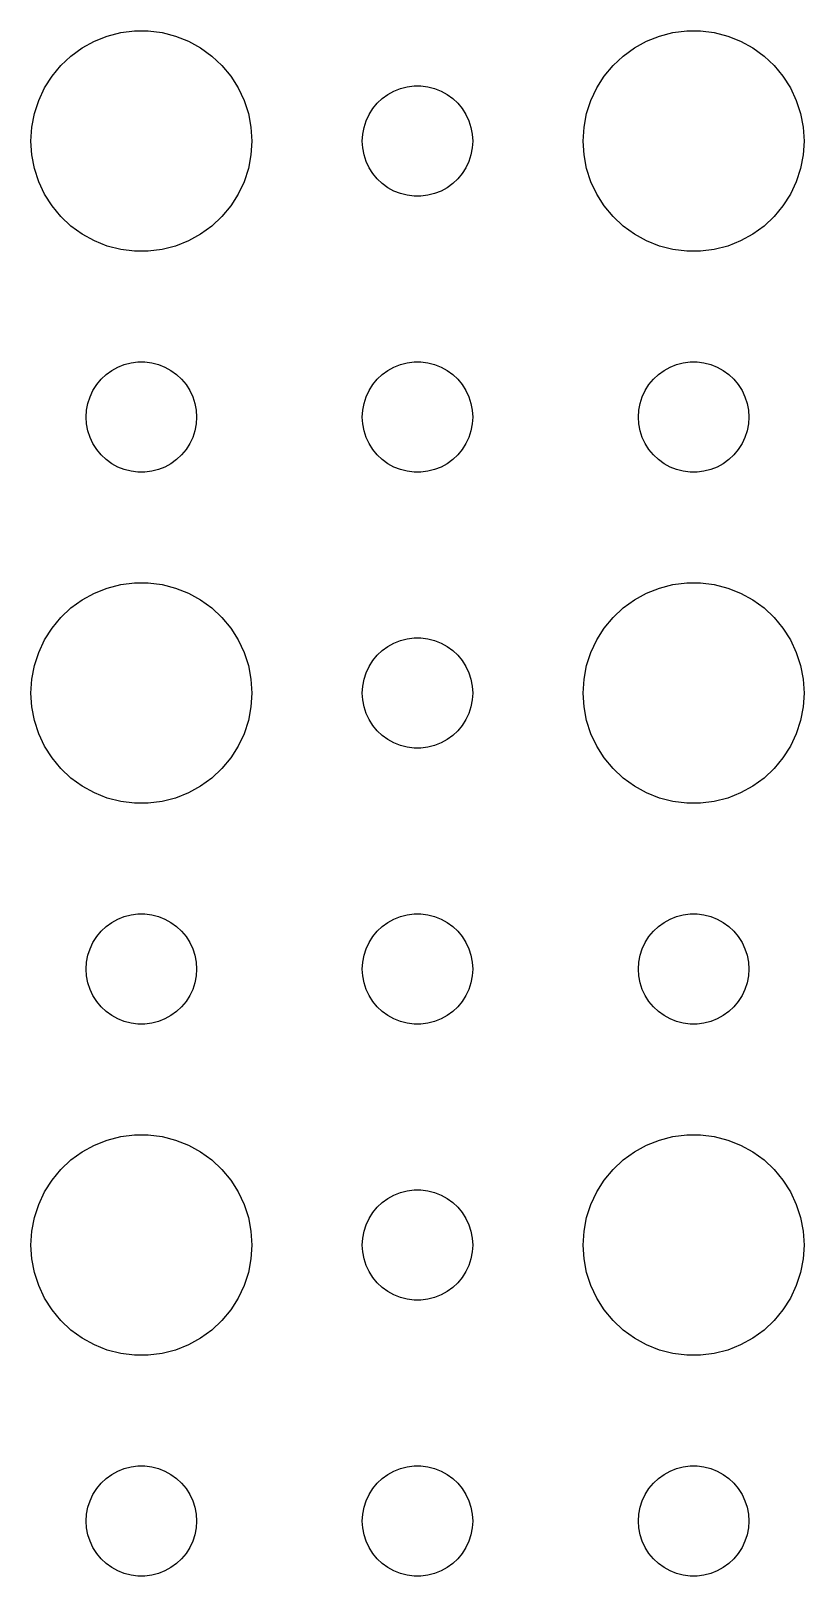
# Model space of a CAD drawing. Header units: metres. Extents: x -157 to 157, y -157 to 157.
# Drawn here: x 87 to 108, y 21 to 62.99 of the extents above; entities that cross this region are included whole.
import ezdxf

# ---------------------------------------------------------------- set-up
doc = ezdxf.new("R2010")
doc.units = ezdxf.units.M

msp = doc.modelspace()

# ---------------------------------------------------------------- linework, layer by layer
for p, q in [((89.4379, 62.9469), (89.8116, 62.9941)), ((89.8116, 62.9941), (90.1884, 62.9941)), ((90.1884, 62.9941), (90.5621, 62.9469)), ((104.438, 62.9469), (104.812, 62.9941)), ((104.812, 62.9941), (105.188, 62.9941)), ((105.188, 62.9941), (105.562, 62.9469)), ((88.3925, 62.533), (88.7227, 62.7145)), ((88.7227, 62.7145), (89.073, 62.8532)), ((89.073, 62.8532), (89.4379, 62.9469)), ((90.5621, 62.9469), (90.927, 62.8532)), ((90.927, 62.8532), (91.2773, 62.7145)), ((91.2773, 62.7145), (91.6075, 62.533)), ((103.393, 62.533), (103.723, 62.7145)), ((103.723, 62.7145), (104.073, 62.8532)), ((104.073, 62.8532), (104.438, 62.9469)), ((105.562, 62.9469), (105.927, 62.8532)), ((105.927, 62.8532), (106.277, 62.7145)), ((106.277, 62.7145), (106.607, 62.533)), ((87.8131, 62.0536), (88.0877, 62.3115)), ((88.0877, 62.3115), (88.3925, 62.533)), ((91.6075, 62.533), (91.9123, 62.3115)), ((91.9123, 62.3115), (92.1869, 62.0536)), ((102.813, 62.0536), (103.088, 62.3115)), ((103.088, 62.3115), (103.393, 62.533)), ((106.607, 62.533), (106.912, 62.3115)), ((106.912, 62.3115), (107.187, 62.0536)), ((87.3711, 61.4453), (87.573, 61.7634)), ((87.573, 61.7634), (87.8131, 62.0536)), ((92.1869, 62.0536), (92.427, 61.7634)), ((92.427, 61.7634), (92.6289, 61.4453)), ((102.371, 61.4453), (102.573, 61.7634)), ((102.573, 61.7634), (102.813, 62.0536)), ((107.187, 62.0536), (107.427, 61.7634)), ((107.427, 61.7634), (107.629, 61.4453)), ((87.2107, 61.1044), (87.3711, 61.4453)), ((92.6289, 61.4453), (92.7893, 61.1044)), ((96.6963, 61.2665), (96.8613, 61.3572)), ((96.8613, 61.3572), (97.0365, 61.4266)), ((97.0365, 61.4266), (97.2189, 61.4734)), ((97.2189, 61.4734), (97.4058, 61.497)), ((97.4058, 61.497), (97.5942, 61.497)), ((97.5942, 61.497), (97.7811, 61.4734)), ((97.7811, 61.4734), (97.9635, 61.4266)), ((97.9635, 61.4266), (98.1387, 61.3572)), ((98.1387, 61.3572), (98.3037, 61.2665)), ((102.211, 61.1044), (102.371, 61.4453)), ((107.629, 61.4453), (107.789, 61.1044)), ((87.0943, 60.7461), (87.2107, 61.1044)), ((92.7893, 61.1044), (92.9057, 60.7461)), ((96.2865, 60.8817), (96.4065, 61.0268)), ((96.4065, 61.0268), (96.5439, 61.1558)), ((96.5439, 61.1558), (96.6963, 61.2665)), ((98.3037, 61.2665), (98.4561, 61.1558)), ((98.4561, 61.1558), (98.5934, 61.0268)), ((98.5934, 61.0268), (98.7135, 60.8817)), ((102.094, 60.7461), (102.211, 61.1044)), ((107.789, 61.1044), (107.906, 60.7461)), ((87.0237, 60.376), (87.0943, 60.7461)), ((92.9057, 60.7461), (92.9763, 60.376)), ((96.0471, 60.373), (96.1053, 60.5522)), ((96.1053, 60.5522), (96.1855, 60.7226)), ((96.1855, 60.7226), (96.2865, 60.8817)), ((98.7135, 60.8817), (98.8145, 60.7226)), ((98.8145, 60.7226), (98.8947, 60.5522)), ((98.8947, 60.5522), (98.9529, 60.373)), ((102.024, 60.376), (102.094, 60.7461)), ((107.906, 60.7461), (107.976, 60.376)), ((87, 60), (87.0237, 60.376)), ((92.9763, 60.376), (93, 60)), ((96, 60), (96.0118, 60.188)), ((96.0118, 60.188), (96.0471, 60.373)), ((98.9529, 60.373), (98.9882, 60.188)), ((98.9882, 60.188), (99, 60)), ((102, 60), (102.024, 60.376)), ((107.976, 60.376), (108, 60)), ((87.0237, 59.624), (87, 60)), ((93, 60), (92.9763, 59.624)), ((96.0118, 59.812), (96, 60)), ((96.0471, 59.627), (96.0118, 59.812)), ((98.9882, 59.812), (98.9529, 59.627)), ((99, 60), (98.9882, 59.812)), ((102.024, 59.624), (102, 60)), ((108, 60), (107.976, 59.624)), ((87.0943, 59.2539), (87.0237, 59.624)), ((87.2107, 58.8956), (87.0943, 59.2539)), ((92.9057, 59.2539), (92.7893, 58.8956)), ((92.9763, 59.624), (92.9057, 59.2539)), ((96.1053, 59.4478), (96.0471, 59.627)), ((96.1855, 59.2774), (96.1053, 59.4478)), ((96.2865, 59.1183), (96.1855, 59.2774)), ((98.8145, 59.2774), (98.7135, 59.1183)), ((98.8947, 59.4478), (98.8145, 59.2774)), ((98.9529, 59.627), (98.8947, 59.4478)), ((102.094, 59.2539), (102.024, 59.624)), ((102.211, 58.8956), (102.094, 59.2539)), ((107.906, 59.2539), (107.789, 58.8956)), ((107.976, 59.624), (107.906, 59.2539)), ((87.3711, 58.5547), (87.2107, 58.8956)), ((92.7893, 58.8956), (92.6289, 58.5547)), ((96.4065, 58.9732), (96.2865, 59.1183)), ((96.5439, 58.8442), (96.4065, 58.9732)), ((96.6963, 58.7335), (96.5439, 58.8442)), ((98.4561, 58.8442), (98.3037, 58.7335)), ((98.5934, 58.9732), (98.4561, 58.8442)), ((98.7135, 59.1183), (98.5934, 58.9732)), ((102.371, 58.5547), (102.211, 58.8956)), ((107.789, 58.8956), (107.629, 58.5547)), ((87.573, 58.2366), (87.3711, 58.5547)), ((92.6289, 58.5547), (92.427, 58.2366)), ((96.8613, 58.6428), (96.6963, 58.7335)), ((97.0365, 58.5734), (96.8613, 58.6428)), ((97.2189, 58.5266), (97.0365, 58.5734)), ((97.4058, 58.503), (97.2189, 58.5266)), ((97.5942, 58.503), (97.4058, 58.503)), ((97.7811, 58.5266), (97.5942, 58.503)), ((97.9635, 58.5734), (97.7811, 58.5266)), ((98.1387, 58.6428), (97.9635, 58.5734)), ((98.3037, 58.7335), (98.1387, 58.6428)), ((102.573, 58.2366), (102.371, 58.5547)), ((107.629, 58.5547), (107.427, 58.2366)), ((87.8131, 57.9464), (87.573, 58.2366)), ((92.427, 58.2366), (92.1869, 57.9464)), ((102.813, 57.9464), (102.573, 58.2366)), ((107.427, 58.2366), (107.187, 57.9464)), ((88.0877, 57.6885), (87.8131, 57.9464)), ((88.3925, 57.467), (88.0877, 57.6885)), ((91.9123, 57.6885), (91.6075, 57.467)), ((92.1869, 57.9464), (91.9123, 57.6885)), ((103.088, 57.6885), (102.813, 57.9464)), ((103.393, 57.467), (103.088, 57.6885)), ((106.912, 57.6885), (106.607, 57.467)), ((107.187, 57.9464), (106.912, 57.6885)), ((88.7227, 57.2855), (88.3925, 57.467)), ((89.073, 57.1468), (88.7227, 57.2855)), ((89.4379, 57.0531), (89.073, 57.1468)), ((90.927, 57.1468), (90.5621, 57.0531)), ((91.2773, 57.2855), (90.927, 57.1468)), ((91.6075, 57.467), (91.2773, 57.2855)), ((103.723, 57.2855), (103.393, 57.467)), ((104.073, 57.1468), (103.723, 57.2855)), ((104.438, 57.0531), (104.073, 57.1468)), ((105.927, 57.1468), (105.562, 57.0531)), ((106.277, 57.2855), (105.927, 57.1468)), ((106.607, 57.467), (106.277, 57.2855)), ((89.8116, 57.0059), (89.4379, 57.0531)), ((90.1884, 57.0059), (89.8116, 57.0059)), ((90.5621, 57.0531), (90.1884, 57.0059)), ((104.812, 57.0059), (104.438, 57.0531)), ((105.188, 57.0059), (104.812, 57.0059)), ((105.562, 57.0531), (105.188, 57.0059)), ((89.0439, 53.6558), (89.1963, 53.7665)), ((89.1963, 53.7665), (89.3613, 53.8572)), ((89.3613, 53.8572), (89.5365, 53.9266)), ((89.5365, 53.9266), (89.7189, 53.9734)), ((89.7189, 53.9734), (89.9058, 53.997)), ((89.9058, 53.997), (90.0942, 53.997)), ((90.0942, 53.997), (90.2811, 53.9734)), ((90.2811, 53.9734), (90.4635, 53.9266)), ((90.4635, 53.9266), (90.6387, 53.8572)), ((90.6387, 53.8572), (90.8037, 53.7665)), ((90.8037, 53.7665), (90.9561, 53.6558)), ((96.5439, 53.6558), (96.6963, 53.7665)), ((96.6963, 53.7665), (96.8613, 53.8572)), ((96.8613, 53.8572), (97.0365, 53.9266)), ((97.0365, 53.9266), (97.2189, 53.9734)), ((97.2189, 53.9734), (97.4058, 53.997)), ((97.4058, 53.997), (97.5942, 53.997)), ((97.5942, 53.997), (97.7811, 53.9734)), ((97.7811, 53.9734), (97.9635, 53.9266)), ((97.9635, 53.9266), (98.1387, 53.8572)), ((98.1387, 53.8572), (98.3037, 53.7665)), ((98.3037, 53.7665), (98.4561, 53.6558)), ((104.044, 53.6558), (104.196, 53.7665)), ((104.196, 53.7665), (104.361, 53.8572)), ((104.361, 53.8572), (104.536, 53.9266)), ((104.536, 53.9266), (104.719, 53.9734)), ((104.719, 53.9734), (104.906, 53.997)), ((104.906, 53.997), (105.094, 53.997)), ((105.094, 53.997), (105.281, 53.9734)), ((105.281, 53.9734), (105.464, 53.9266)), ((105.464, 53.9266), (105.639, 53.8572)), ((105.639, 53.8572), (105.804, 53.7665)), ((105.804, 53.7665), (105.956, 53.6558)), ((88.6855, 53.2226), (88.7865, 53.3817)), ((88.7865, 53.3817), (88.9065, 53.5268)), ((88.9065, 53.5268), (89.0439, 53.6558)), ((90.9561, 53.6558), (91.0934, 53.5268)), ((91.0934, 53.5268), (91.2135, 53.3817)), ((91.2135, 53.3817), (91.3145, 53.2226)), ((96.1855, 53.2226), (96.2865, 53.3817)), ((96.2865, 53.3817), (96.4065, 53.5268)), ((96.4065, 53.5268), (96.5439, 53.6558)), ((98.4561, 53.6558), (98.5934, 53.5268)), ((98.5934, 53.5268), (98.7135, 53.3817)), ((98.7135, 53.3817), (98.8145, 53.2226)), ((103.686, 53.2226), (103.786, 53.3817)), ((103.786, 53.3817), (103.907, 53.5268)), ((103.907, 53.5268), (104.044, 53.6558)), ((105.956, 53.6558), (106.093, 53.5268)), ((106.093, 53.5268), (106.214, 53.3817)), ((106.214, 53.3817), (106.314, 53.2226)), ((88.5471, 52.873), (88.6053, 53.0522)), ((88.6053, 53.0522), (88.6855, 53.2226)), ((91.3145, 53.2226), (91.3947, 53.0522)), ((91.3947, 53.0522), (91.4529, 52.873)), ((96.0471, 52.873), (96.1053, 53.0522)), ((96.1053, 53.0522), (96.1855, 53.2226)), ((98.8145, 53.2226), (98.8947, 53.0522)), ((98.8947, 53.0522), (98.9529, 52.873)), ((103.547, 52.873), (103.605, 53.0522)), ((103.605, 53.0522), (103.686, 53.2226)), ((106.314, 53.2226), (106.395, 53.0522)), ((106.395, 53.0522), (106.453, 52.873)), ((88.5, 52.5), (88.5118, 52.688)), ((88.5118, 52.312), (88.5, 52.5)), ((88.5118, 52.688), (88.5471, 52.873)), ((91.4529, 52.873), (91.4882, 52.688)), ((91.4882, 52.688), (91.5, 52.5)), ((91.5, 52.5), (91.4882, 52.312)), ((96, 52.5), (96.0118, 52.688)), ((96.0118, 52.312), (96, 52.5)), ((96.0118, 52.688), (96.0471, 52.873)), ((98.9529, 52.873), (98.9882, 52.688)), ((98.9882, 52.688), (99, 52.5)), ((99, 52.5), (98.9882, 52.312)), ((103.5, 52.5), (103.512, 52.688)), ((103.512, 52.312), (103.5, 52.5)), ((103.512, 52.688), (103.547, 52.873)), ((106.453, 52.873), (106.488, 52.688)), ((106.488, 52.688), (106.5, 52.5)), ((106.5, 52.5), (106.488, 52.312)), ((88.5471, 52.127), (88.5118, 52.312)), ((88.6053, 51.9478), (88.5471, 52.127)), ((91.4529, 52.127), (91.3947, 51.9478)), ((91.4882, 52.312), (91.4529, 52.127)), ((96.0471, 52.127), (96.0118, 52.312)), ((96.1053, 51.9478), (96.0471, 52.127)), ((98.9529, 52.127), (98.8947, 51.9478)), ((98.9882, 52.312), (98.9529, 52.127)), ((103.547, 52.127), (103.512, 52.312)), ((103.605, 51.9478), (103.547, 52.127)), ((106.453, 52.127), (106.395, 51.9478)), ((106.488, 52.312), (106.453, 52.127)), ((88.6855, 51.7774), (88.6053, 51.9478)), ((88.7865, 51.6183), (88.6855, 51.7774)), ((91.3145, 51.7774), (91.2135, 51.6183)), ((91.3947, 51.9478), (91.3145, 51.7774)), ((96.1855, 51.7774), (96.1053, 51.9478)), ((96.2865, 51.6183), (96.1855, 51.7774)), ((98.8145, 51.7774), (98.7135, 51.6183)), ((98.8947, 51.9478), (98.8145, 51.7774)), ((103.686, 51.7774), (103.605, 51.9478)), ((103.786, 51.6183), (103.686, 51.7774)), ((106.314, 51.7774), (106.214, 51.6183)), ((106.395, 51.9478), (106.314, 51.7774)), ((88.9065, 51.4732), (88.7865, 51.6183)), ((89.0439, 51.3442), (88.9065, 51.4732)), ((89.1963, 51.2335), (89.0439, 51.3442)), ((89.3613, 51.1428), (89.1963, 51.2335)), ((90.8037, 51.2335), (90.6387, 51.1428)), ((90.9561, 51.3442), (90.8037, 51.2335)), ((91.0934, 51.4732), (90.9561, 51.3442)), ((91.2135, 51.6183), (91.0934, 51.4732)), ((96.4065, 51.4732), (96.2865, 51.6183)), ((96.5439, 51.3442), (96.4065, 51.4732)), ((96.6963, 51.2335), (96.5439, 51.3442)), ((96.8613, 51.1428), (96.6963, 51.2335)), ((98.3037, 51.2335), (98.1387, 51.1428)), ((98.4561, 51.3442), (98.3037, 51.2335)), ((98.5934, 51.4732), (98.4561, 51.3442)), ((98.7135, 51.6183), (98.5934, 51.4732)), ((103.907, 51.4732), (103.786, 51.6183)), ((104.044, 51.3442), (103.907, 51.4732)), ((104.196, 51.2335), (104.044, 51.3442)), ((104.361, 51.1428), (104.196, 51.2335)), ((105.804, 51.2335), (105.639, 51.1428)), ((105.956, 51.3442), (105.804, 51.2335)), ((106.093, 51.4732), (105.956, 51.3442)), ((106.214, 51.6183), (106.093, 51.4732)), ((89.5365, 51.0734), (89.3613, 51.1428)), ((89.7189, 51.0266), (89.5365, 51.0734)), ((89.9058, 51.003), (89.7189, 51.0266)), ((90.0942, 51.003), (89.9058, 51.003)), ((90.2811, 51.0266), (90.0942, 51.003)), ((90.4635, 51.0734), (90.2811, 51.0266)), ((90.6387, 51.1428), (90.4635, 51.0734)), ((97.0365, 51.0734), (96.8613, 51.1428)), ((97.2189, 51.0266), (97.0365, 51.0734)), ((97.4058, 51.003), (97.2189, 51.0266)), ((97.5942, 51.003), (97.4058, 51.003)), ((97.7811, 51.0266), (97.5942, 51.003)), ((97.9635, 51.0734), (97.7811, 51.0266)), ((98.1387, 51.1428), (97.9635, 51.0734)), ((104.536, 51.0734), (104.361, 51.1428)), ((104.719, 51.0266), (104.536, 51.0734)), ((104.906, 51.003), (104.719, 51.0266)), ((105.094, 51.003), (104.906, 51.003)), ((105.281, 51.0266), (105.094, 51.003)), ((105.464, 51.0734), (105.281, 51.0266)), ((105.639, 51.1428), (105.464, 51.0734)), ((89.073, 47.8532), (89.4379, 47.9469)), ((89.4379, 47.9469), (89.8116, 47.9941)), ((89.8116, 47.9941), (90.1884, 47.9941)), ((90.1884, 47.9941), (90.5621, 47.9469)), ((90.5621, 47.9469), (90.927, 47.8532)), ((104.073, 47.8532), (104.438, 47.9469)), ((104.438, 47.9469), (104.812, 47.9941)), ((104.812, 47.9941), (105.188, 47.9941)), ((105.188, 47.9941), (105.562, 47.9469)), ((105.562, 47.9469), (105.927, 47.8532)), ((88.0877, 47.3115), (88.3925, 47.533)), ((88.3925, 47.533), (88.7227, 47.7145)), ((88.7227, 47.7145), (89.073, 47.8532)), ((90.927, 47.8532), (91.2773, 47.7145)), ((91.2773, 47.7145), (91.6075, 47.533)), ((91.6075, 47.533), (91.9123, 47.3115)), ((103.088, 47.3115), (103.393, 47.533)), ((103.393, 47.533), (103.723, 47.7145)), ((103.723, 47.7145), (104.073, 47.8532)), ((105.927, 47.8532), (106.277, 47.7145)), ((106.277, 47.7145), (106.607, 47.533)), ((106.607, 47.533), (106.912, 47.3115)), ((87.573, 46.7634), (87.8131, 47.0536)), ((87.8131, 47.0536), (88.0877, 47.3115)), ((91.9123, 47.3115), (92.1869, 47.0536)), ((92.1869, 47.0536), (92.427, 46.7634)), ((102.573, 46.7634), (102.813, 47.0536)), ((102.813, 47.0536), (103.088, 47.3115)), ((106.912, 47.3115), (107.187, 47.0536)), ((107.187, 47.0536), (107.427, 46.7634)), ((87.3711, 46.4453), (87.573, 46.7634)), ((92.427, 46.7634), (92.6289, 46.4453)), ((102.371, 46.4453), (102.573, 46.7634)), ((107.427, 46.7634), (107.629, 46.4453)), ((87.2107, 46.1044), (87.3711, 46.4453)), ((92.6289, 46.4453), (92.7893, 46.1044)), ((96.5439, 46.1558), (96.6963, 46.2665)), ((96.6963, 46.2665), (96.8613, 46.3572)), ((96.8613, 46.3572), (97.0365, 46.4266)), ((97.0365, 46.4266), (97.2189, 46.4734)), ((97.2189, 46.4734), (97.4058, 46.497)), ((97.4058, 46.497), (97.5942, 46.497)), ((97.5942, 46.497), (97.7811, 46.4734)), ((97.7811, 46.4734), (97.9635, 46.4266)), ((97.9635, 46.4266), (98.1387, 46.3572)), ((98.1387, 46.3572), (98.3037, 46.2665)), ((98.3037, 46.2665), (98.4561, 46.1558)), ((102.211, 46.1044), (102.371, 46.4453)), ((107.629, 46.4453), (107.789, 46.1044)), ((87.0943, 45.7461), (87.2107, 46.1044)), ((92.7893, 46.1044), (92.9057, 45.7461)), ((96.1855, 45.7226), (96.2865, 45.8817)), ((96.2865, 45.8817), (96.4065, 46.0268)), ((96.4065, 46.0268), (96.5439, 46.1558)), ((98.4561, 46.1558), (98.5934, 46.0268)), ((98.5934, 46.0268), (98.7135, 45.8817)), ((98.7135, 45.8817), (98.8145, 45.7226)), ((102.094, 45.7461), (102.211, 46.1044)), ((107.789, 46.1044), (107.906, 45.7461)), ((87, 45), (87.0237, 45.376)), ((87.0237, 45.376), (87.0943, 45.7461)), ((92.9057, 45.7461), (92.9763, 45.376)), ((92.9763, 45.376), (93, 45)), ((96.0118, 45.188), (96.0471, 45.373)), ((96.0471, 45.373), (96.1053, 45.5522)), ((96.1053, 45.5522), (96.1855, 45.7226)), ((98.8145, 45.7226), (98.8947, 45.5522)), ((98.8947, 45.5522), (98.9529, 45.373)), ((98.9529, 45.373), (98.9882, 45.188)), ((102, 45), (102.024, 45.376)), ((102.024, 45.376), (102.094, 45.7461)), ((107.906, 45.7461), (107.976, 45.376)), ((107.976, 45.376), (108, 45)), ((87.0237, 44.624), (87, 45)), ((93, 45), (92.9763, 44.624)), ((96, 45), (96.0118, 45.188)), ((96.0118, 44.812), (96, 45)), ((98.9882, 45.188), (99, 45)), ((99, 45), (98.9882, 44.812)), ((102.024, 44.624), (102, 45)), ((108, 45), (107.976, 44.624)), ((87.0943, 44.2539), (87.0237, 44.624)), ((92.9763, 44.624), (92.9057, 44.2539)), ((96.0471, 44.627), (96.0118, 44.812)), ((96.1053, 44.4478), (96.0471, 44.627)), ((98.9529, 44.627), (98.8947, 44.4478)), ((98.9882, 44.812), (98.9529, 44.627)), ((102.094, 44.2539), (102.024, 44.624)), ((107.976, 44.624), (107.906, 44.2539)), ((87.2107, 43.8956), (87.0943, 44.2539)), ((92.9057, 44.2539), (92.7893, 43.8956)), ((96.1855, 44.2774), (96.1053, 44.4478)), ((96.2865, 44.1183), (96.1855, 44.2774)), ((96.4065, 43.9732), (96.2865, 44.1183)), ((98.7135, 44.1183), (98.5934, 43.9732)), ((98.8145, 44.2774), (98.7135, 44.1183)), ((98.8947, 44.4478), (98.8145, 44.2774)), ((102.211, 43.8956), (102.094, 44.2539)), ((107.906, 44.2539), (107.789, 43.8956)), ((87.3711, 43.5547), (87.2107, 43.8956)), ((92.7893, 43.8956), (92.6289, 43.5547)), ((96.5439, 43.8442), (96.4065, 43.9732)), ((96.6963, 43.7335), (96.5439, 43.8442)), ((96.8613, 43.6428), (96.6963, 43.7335)), ((98.3037, 43.7335), (98.1387, 43.6428)), ((98.4561, 43.8442), (98.3037, 43.7335)), ((98.5934, 43.9732), (98.4561, 43.8442)), ((102.371, 43.5547), (102.211, 43.8956)), ((107.789, 43.8956), (107.629, 43.5547)), ((87.573, 43.2366), (87.3711, 43.5547)), ((92.6289, 43.5547), (92.427, 43.2366)), ((97.0365, 43.5734), (96.8613, 43.6428)), ((97.2189, 43.5266), (97.0365, 43.5734)), ((97.4058, 43.503), (97.2189, 43.5266)), ((97.5942, 43.503), (97.4058, 43.503)), ((97.7811, 43.5266), (97.5942, 43.503)), ((97.9635, 43.5734), (97.7811, 43.5266)), ((98.1387, 43.6428), (97.9635, 43.5734)), ((102.573, 43.2366), (102.371, 43.5547)), ((107.629, 43.5547), (107.427, 43.2366)), ((87.8131, 42.9464), (87.573, 43.2366)), ((88.0877, 42.6885), (87.8131, 42.9464)), ((92.1869, 42.9464), (91.9123, 42.6885)), ((92.427, 43.2366), (92.1869, 42.9464)), ((102.813, 42.9464), (102.573, 43.2366)), ((103.088, 42.6885), (102.813, 42.9464)), ((107.187, 42.9464), (106.912, 42.6885)), ((107.427, 43.2366), (107.187, 42.9464)), ((88.3925, 42.467), (88.0877, 42.6885)), ((88.7227, 42.2855), (88.3925, 42.467)), ((91.6075, 42.467), (91.2773, 42.2855)), ((91.9123, 42.6885), (91.6075, 42.467)), ((103.393, 42.467), (103.088, 42.6885)), ((103.723, 42.2855), (103.393, 42.467)), ((106.607, 42.467), (106.277, 42.2855)), ((106.912, 42.6885), (106.607, 42.467)), ((89.073, 42.1468), (88.7227, 42.2855)), ((89.4379, 42.0531), (89.073, 42.1468)), ((89.8116, 42.0059), (89.4379, 42.0531)), ((90.1884, 42.0059), (89.8116, 42.0059)), ((90.5621, 42.0531), (90.1884, 42.0059)), ((90.927, 42.1468), (90.5621, 42.0531)), ((91.2773, 42.2855), (90.927, 42.1468)), ((104.073, 42.1468), (103.723, 42.2855)), ((104.438, 42.0531), (104.073, 42.1468)), ((104.812, 42.0059), (104.438, 42.0531)), ((105.188, 42.0059), (104.812, 42.0059)), ((105.562, 42.0531), (105.188, 42.0059)), ((105.927, 42.1468), (105.562, 42.0531)), ((106.277, 42.2855), (105.927, 42.1468)), ((88.9065, 38.5268), (89.0439, 38.6558)), ((89.0439, 38.6558), (89.1963, 38.7665)), ((89.1963, 38.7665), (89.3613, 38.8572)), ((89.3613, 38.8572), (89.5365, 38.9266)), ((89.5365, 38.9266), (89.7189, 38.9734)), ((89.7189, 38.9734), (89.9058, 38.997)), ((89.9058, 38.997), (90.0942, 38.997)), ((90.0942, 38.997), (90.2811, 38.9734)), ((90.2811, 38.9734), (90.4635, 38.9266)), ((90.4635, 38.9266), (90.6387, 38.8572)), ((90.6387, 38.8572), (90.8037, 38.7665)), ((90.8037, 38.7665), (90.9561, 38.6558)), ((90.9561, 38.6558), (91.0934, 38.5268)), ((96.4065, 38.5268), (96.5439, 38.6558)), ((96.5439, 38.6558), (96.6963, 38.7665)), ((96.6963, 38.7665), (96.8613, 38.8572)), ((96.8613, 38.8572), (97.0365, 38.9266)), ((97.0365, 38.9266), (97.2189, 38.9734)), ((97.2189, 38.9734), (97.4058, 38.997)), ((97.4058, 38.997), (97.5942, 38.997)), ((97.5942, 38.997), (97.7811, 38.9734)), ((97.7811, 38.9734), (97.9635, 38.9266)), ((97.9635, 38.9266), (98.1387, 38.8572)), ((98.1387, 38.8572), (98.3037, 38.7665)), ((98.3037, 38.7665), (98.4561, 38.6558)), ((98.4561, 38.6558), (98.5934, 38.5268)), ((103.907, 38.5268), (104.044, 38.6558)), ((104.044, 38.6558), (104.196, 38.7665)), ((104.196, 38.7665), (104.361, 38.8572)), ((104.361, 38.8572), (104.536, 38.9266)), ((104.536, 38.9266), (104.719, 38.9734)), ((104.719, 38.9734), (104.906, 38.997)), ((104.906, 38.997), (105.094, 38.997)), ((105.094, 38.997), (105.281, 38.9734)), ((105.281, 38.9734), (105.464, 38.9266)), ((105.464, 38.9266), (105.639, 38.8572)), ((105.639, 38.8572), (105.804, 38.7665)), ((105.804, 38.7665), (105.956, 38.6558)), ((105.956, 38.6558), (106.093, 38.5268)), ((88.6053, 38.0522), (88.6855, 38.2226)), ((88.6855, 38.2226), (88.7865, 38.3817)), ((88.7865, 38.3817), (88.9065, 38.5268)), ((91.0934, 38.5268), (91.2135, 38.3817)), ((91.2135, 38.3817), (91.3145, 38.2226)), ((91.3145, 38.2226), (91.3947, 38.0522)), ((96.1053, 38.0522), (96.1855, 38.2226)), ((96.1855, 38.2226), (96.2865, 38.3817)), ((96.2865, 38.3817), (96.4065, 38.5268)), ((98.5934, 38.5268), (98.7135, 38.3817)), ((98.7135, 38.3817), (98.8145, 38.2226)), ((98.8145, 38.2226), (98.8947, 38.0522)), ((103.605, 38.0522), (103.686, 38.2226)), ((103.686, 38.2226), (103.786, 38.3817)), ((103.786, 38.3817), (103.907, 38.5268)), ((106.093, 38.5268), (106.214, 38.3817)), ((106.214, 38.3817), (106.314, 38.2226)), ((106.314, 38.2226), (106.395, 38.0522)), ((88.5118, 37.688), (88.5471, 37.873)), ((88.5471, 37.873), (88.6053, 38.0522)), ((91.3947, 38.0522), (91.4529, 37.873)), ((91.4529, 37.873), (91.4882, 37.688)), ((96.0118, 37.688), (96.0471, 37.873)), ((96.0471, 37.873), (96.1053, 38.0522)), ((98.8947, 38.0522), (98.9529, 37.873)), ((98.9529, 37.873), (98.9882, 37.688)), ((103.512, 37.688), (103.547, 37.873)), ((103.547, 37.873), (103.605, 38.0522)), ((106.395, 38.0522), (106.453, 37.873)), ((106.453, 37.873), (106.488, 37.688)), ((88.5, 37.5), (88.5118, 37.688)), ((88.5118, 37.312), (88.5, 37.5)), ((91.4882, 37.688), (91.5, 37.5)), ((91.5, 37.5), (91.4882, 37.312)), ((96, 37.5), (96.0118, 37.688)), ((96.0118, 37.312), (96, 37.5)), ((98.9882, 37.688), (99, 37.5)), ((99, 37.5), (98.9882, 37.312)), ((103.5, 37.5), (103.512, 37.688)), ((103.512, 37.312), (103.5, 37.5)), ((106.488, 37.688), (106.5, 37.5)), ((106.5, 37.5), (106.488, 37.312)), ((88.5471, 37.127), (88.5118, 37.312)), ((88.6053, 36.9478), (88.5471, 37.127)), ((91.4529, 37.127), (91.3947, 36.9478)), ((91.4882, 37.312), (91.4529, 37.127)), ((96.0471, 37.127), (96.0118, 37.312)), ((96.1053, 36.9478), (96.0471, 37.127)), ((98.9529, 37.127), (98.8947, 36.9478)), ((98.9882, 37.312), (98.9529, 37.127)), ((103.547, 37.127), (103.512, 37.312)), ((103.605, 36.9478), (103.547, 37.127)), ((106.453, 37.127), (106.395, 36.9478)), ((106.488, 37.312), (106.453, 37.127)), ((88.6855, 36.7774), (88.6053, 36.9478)), ((88.7865, 36.6183), (88.6855, 36.7774)), ((88.9065, 36.4732), (88.7865, 36.6183)), ((91.2135, 36.6183), (91.0934, 36.4732)), ((91.3145, 36.7774), (91.2135, 36.6183)), ((91.3947, 36.9478), (91.3145, 36.7774)), ((96.1855, 36.7774), (96.1053, 36.9478)), ((96.2865, 36.6183), (96.1855, 36.7774)), ((96.4065, 36.4732), (96.2865, 36.6183)), ((98.7135, 36.6183), (98.5934, 36.4732)), ((98.8145, 36.7774), (98.7135, 36.6183)), ((98.8947, 36.9478), (98.8145, 36.7774)), ((103.686, 36.7774), (103.605, 36.9478)), ((103.786, 36.6183), (103.686, 36.7774)), ((103.907, 36.4732), (103.786, 36.6183)), ((106.214, 36.6183), (106.093, 36.4732)), ((106.314, 36.7774), (106.214, 36.6183)), ((106.395, 36.9478), (106.314, 36.7774)), ((89.0439, 36.3442), (88.9065, 36.4732)), ((89.1963, 36.2335), (89.0439, 36.3442)), ((89.3613, 36.1428), (89.1963, 36.2335)), ((89.5365, 36.0734), (89.3613, 36.1428)), ((90.6387, 36.1428), (90.4635, 36.0734)), ((90.8037, 36.2335), (90.6387, 36.1428)), ((90.9561, 36.3442), (90.8037, 36.2335)), ((91.0934, 36.4732), (90.9561, 36.3442)), ((96.5439, 36.3442), (96.4065, 36.4732)), ((96.6963, 36.2335), (96.5439, 36.3442)), ((96.8613, 36.1428), (96.6963, 36.2335)), ((97.0365, 36.0734), (96.8613, 36.1428)), ((98.1387, 36.1428), (97.9635, 36.0734)), ((98.3037, 36.2335), (98.1387, 36.1428)), ((98.4561, 36.3442), (98.3037, 36.2335)), ((98.5934, 36.4732), (98.4561, 36.3442)), ((104.044, 36.3442), (103.907, 36.4732)), ((104.196, 36.2335), (104.044, 36.3442)), ((104.361, 36.1428), (104.196, 36.2335)), ((104.536, 36.0734), (104.361, 36.1428)), ((105.639, 36.1428), (105.464, 36.0734)), ((105.804, 36.2335), (105.639, 36.1428)), ((105.956, 36.3442), (105.804, 36.2335)), ((106.093, 36.4732), (105.956, 36.3442)), ((89.7189, 36.0266), (89.5365, 36.0734)), ((89.9058, 36.003), (89.7189, 36.0266)), ((90.0942, 36.003), (89.9058, 36.003)), ((90.2811, 36.0266), (90.0942, 36.003)), ((90.4635, 36.0734), (90.2811, 36.0266)), ((97.2189, 36.0266), (97.0365, 36.0734)), ((97.4058, 36.003), (97.2189, 36.0266)), ((97.5942, 36.003), (97.4058, 36.003)), ((97.7811, 36.0266), (97.5942, 36.003)), ((97.9635, 36.0734), (97.7811, 36.0266)), ((104.719, 36.0266), (104.536, 36.0734)), ((104.906, 36.003), (104.719, 36.0266)), ((105.094, 36.003), (104.906, 36.003)), ((105.281, 36.0266), (105.094, 36.003)), ((105.464, 36.0734), (105.281, 36.0266)), ((88.7227, 32.7145), (89.073, 32.8532)), ((89.073, 32.8532), (89.4379, 32.9469)), ((89.4379, 32.9469), (89.8116, 32.9941)), ((89.8116, 32.9941), (90.1884, 32.9941)), ((90.1884, 32.9941), (90.5621, 32.9469)), ((90.5621, 32.9469), (90.927, 32.8532)), ((90.927, 32.8532), (91.2773, 32.7145)), ((103.723, 32.7145), (104.073, 32.8532)), ((104.073, 32.8532), (104.438, 32.9469)), ((104.438, 32.9469), (104.812, 32.9941)), ((104.812, 32.9941), (105.188, 32.9941)), ((105.188, 32.9941), (105.562, 32.9469)), ((105.562, 32.9469), (105.927, 32.8532)), ((105.927, 32.8532), (106.277, 32.7145)), ((88.0877, 32.3115), (88.3925, 32.533)), ((88.3925, 32.533), (88.7227, 32.7145)), ((91.2773, 32.7145), (91.6075, 32.533)), ((91.6075, 32.533), (91.9123, 32.3115)), ((103.088, 32.3115), (103.393, 32.533)), ((103.393, 32.533), (103.723, 32.7145)), ((106.277, 32.7145), (106.607, 32.533)), ((106.607, 32.533), (106.912, 32.3115)), ((87.573, 31.7634), (87.8131, 32.0536)), ((87.8131, 32.0536), (88.0877, 32.3115)), ((91.9123, 32.3115), (92.1869, 32.0536)), ((92.1869, 32.0536), (92.427, 31.7634)), ((102.573, 31.7634), (102.813, 32.0536)), ((102.813, 32.0536), (103.088, 32.3115)), ((106.912, 32.3115), (107.187, 32.0536)), ((107.187, 32.0536), (107.427, 31.7634)), ((87.3711, 31.4453), (87.573, 31.7634)), ((92.427, 31.7634), (92.6289, 31.4453)), ((97.2189, 31.4734), (97.4058, 31.497)), ((97.4058, 31.497), (97.5942, 31.497)), ((97.5942, 31.497), (97.7811, 31.4734)), ((102.371, 31.4453), (102.573, 31.7634)), ((107.427, 31.7634), (107.629, 31.4453)), ((87.0943, 30.7461), (87.2107, 31.1044)), ((87.2107, 31.1044), (87.3711, 31.4453)), ((92.6289, 31.4453), (92.7893, 31.1044)), ((92.7893, 31.1044), (92.9057, 30.7461)), ((96.4065, 31.0268), (96.5439, 31.1558)), ((96.5439, 31.1558), (96.6963, 31.2665)), ((96.6963, 31.2665), (96.8613, 31.3572)), ((96.8613, 31.3572), (97.0365, 31.4266)), ((97.0365, 31.4266), (97.2189, 31.4734)), ((97.7811, 31.4734), (97.9635, 31.4266)), ((97.9635, 31.4266), (98.1387, 31.3572)), ((98.1387, 31.3572), (98.3037, 31.2665)), ((98.3037, 31.2665), (98.4561, 31.1558)), ((98.4561, 31.1558), (98.5934, 31.0268)), ((102.094, 30.7461), (102.211, 31.1044)), ((102.211, 31.1044), (102.371, 31.4453)), ((107.629, 31.4453), (107.789, 31.1044)), ((107.789, 31.1044), (107.906, 30.7461)), ((87.0237, 30.376), (87.0943, 30.7461)), ((92.9057, 30.7461), (92.9763, 30.376)), ((96.1053, 30.5522), (96.1855, 30.7226)), ((96.1855, 30.7226), (96.2865, 30.8817)), ((96.2865, 30.8817), (96.4065, 31.0268)), ((98.5934, 31.0268), (98.7135, 30.8817)), ((98.7135, 30.8817), (98.8145, 30.7226)), ((98.8145, 30.7226), (98.8947, 30.5522)), ((102.024, 30.376), (102.094, 30.7461)), ((107.906, 30.7461), (107.976, 30.376)), ((87, 30), (87.0237, 30.376)), ((92.9763, 30.376), (93, 30)), ((96.0118, 30.188), (96.0471, 30.373)), ((96.0471, 30.373), (96.1053, 30.5522)), ((98.8947, 30.5522), (98.9529, 30.373)), ((98.9529, 30.373), (98.9882, 30.188)), ((102, 30), (102.024, 30.376)), ((107.976, 30.376), (108, 30)), ((87.0237, 29.624), (87, 30)), ((93, 30), (92.9763, 29.624)), ((96, 30), (96.0118, 30.188)), ((96.0118, 29.812), (96, 30)), ((98.9882, 30.188), (99, 30)), ((99, 30), (98.9882, 29.812)), ((102.024, 29.624), (102, 30)), ((108, 30), (107.976, 29.624)), ((87.0943, 29.2539), (87.0237, 29.624)), ((92.9763, 29.624), (92.9057, 29.2539)), ((96.0471, 29.627), (96.0118, 29.812)), ((96.1053, 29.4478), (96.0471, 29.627)), ((96.1855, 29.2774), (96.1053, 29.4478)), ((98.8947, 29.4478), (98.8145, 29.2774)), ((98.9529, 29.627), (98.8947, 29.4478)), ((98.9882, 29.812), (98.9529, 29.627)), ((102.094, 29.2539), (102.024, 29.624)), ((107.976, 29.624), (107.906, 29.2539)), ((87.2107, 28.8956), (87.0943, 29.2539)), ((92.9057, 29.2539), (92.7893, 28.8956)), ((96.2865, 29.1183), (96.1855, 29.2774)), ((96.4065, 28.9732), (96.2865, 29.1183)), ((98.7135, 29.1183), (98.5934, 28.9732)), ((98.8145, 29.2774), (98.7135, 29.1183)), ((102.211, 28.8956), (102.094, 29.2539)), ((107.906, 29.2539), (107.789, 28.8956)), ((87.3711, 28.5547), (87.2107, 28.8956)), ((87.573, 28.2366), (87.3711, 28.5547)), ((92.6289, 28.5547), (92.427, 28.2366)), ((92.7893, 28.8956), (92.6289, 28.5547)), ((96.5439, 28.8442), (96.4065, 28.9732)), ((96.6963, 28.7335), (96.5439, 28.8442)), ((96.8613, 28.6427), (96.6963, 28.7335)), ((97.0365, 28.5734), (96.8613, 28.6427)), ((97.2189, 28.5266), (97.0365, 28.5734)), ((97.9635, 28.5734), (97.7811, 28.5266)), ((98.1387, 28.6427), (97.9635, 28.5734)), ((98.3037, 28.7335), (98.1387, 28.6427)), ((98.4561, 28.8442), (98.3037, 28.7335)), ((98.5934, 28.9732), (98.4561, 28.8442)), ((102.371, 28.5547), (102.211, 28.8956)), ((102.573, 28.2366), (102.371, 28.5547)), ((107.629, 28.5547), (107.427, 28.2366)), ((107.789, 28.8956), (107.629, 28.5547)), ((87.8131, 27.9464), (87.573, 28.2366)), ((92.427, 28.2366), (92.1869, 27.9464)), ((97.4058, 28.503), (97.2189, 28.5266)), ((97.5942, 28.503), (97.4058, 28.503)), ((97.7811, 28.5266), (97.5942, 28.503)), ((102.813, 27.9464), (102.573, 28.2366)), ((107.427, 28.2366), (107.187, 27.9464)), ((88.0877, 27.6884), (87.8131, 27.9464)), ((92.1869, 27.9464), (91.9123, 27.6884)), ((103.088, 27.6884), (102.813, 27.9464)), ((107.187, 27.9464), (106.912, 27.6884)), ((88.3925, 27.467), (88.0877, 27.6884)), ((88.7227, 27.2855), (88.3925, 27.467)), ((91.6075, 27.467), (91.2773, 27.2855)), ((91.9123, 27.6884), (91.6075, 27.467)), ((103.393, 27.467), (103.088, 27.6884)), ((103.723, 27.2855), (103.393, 27.467)), ((106.607, 27.467), (106.277, 27.2855)), ((106.912, 27.6884), (106.607, 27.467)), ((89.073, 27.1468), (88.7227, 27.2855)), ((89.4379, 27.0531), (89.073, 27.1468)), ((89.8116, 27.0059), (89.4379, 27.0531)), ((90.1884, 27.0059), (89.8116, 27.0059)), ((90.5621, 27.0531), (90.1884, 27.0059)), ((90.927, 27.1468), (90.5621, 27.0531)), ((91.2773, 27.2855), (90.927, 27.1468)), ((104.073, 27.1468), (103.723, 27.2855)), ((104.438, 27.0531), (104.073, 27.1468)), ((104.812, 27.0059), (104.438, 27.0531)), ((105.188, 27.0059), (104.812, 27.0059)), ((105.562, 27.0531), (105.188, 27.0059)), ((105.927, 27.1468), (105.562, 27.0531)), ((106.277, 27.2855), (105.927, 27.1468)), ((89.5365, 23.9266), (89.7189, 23.9734)), ((89.7189, 23.9734), (89.9058, 23.997)), ((89.9058, 23.997), (90.0942, 23.997)), ((90.0942, 23.997), (90.2811, 23.9734)), ((90.2811, 23.9734), (90.4635, 23.9266)), ((97.0365, 23.9266), (97.2189, 23.9734)), ((97.2189, 23.9734), (97.4058, 23.997)), ((97.4058, 23.997), (97.5942, 23.997)), ((97.5942, 23.997), (97.7811, 23.9734)), ((97.7811, 23.9734), (97.9635, 23.9266)), ((104.536, 23.9266), (104.719, 23.9734)), ((104.719, 23.9734), (104.906, 23.997)), ((104.906, 23.997), (105.094, 23.997)), ((105.094, 23.997), (105.281, 23.9734)), ((105.281, 23.9734), (105.464, 23.9266)), ((88.7865, 23.3817), (88.9065, 23.5268)), ((88.9065, 23.5268), (89.0439, 23.6558)), ((89.0439, 23.6558), (89.1963, 23.7665)), ((89.1963, 23.7665), (89.3613, 23.8572)), ((89.3613, 23.8572), (89.5365, 23.9266)), ((90.4635, 23.9266), (90.6387, 23.8572)), ((90.6387, 23.8572), (90.8037, 23.7665)), ((90.8037, 23.7665), (90.9561, 23.6558)), ((90.9561, 23.6558), (91.0934, 23.5268)), ((91.0934, 23.5268), (91.2135, 23.3817)), ((96.2865, 23.3817), (96.4065, 23.5268)), ((96.4065, 23.5268), (96.5439, 23.6558)), ((96.5439, 23.6558), (96.6963, 23.7665)), ((96.6963, 23.7665), (96.8613, 23.8572)), ((96.8613, 23.8572), (97.0365, 23.9266)), ((97.9635, 23.9266), (98.1387, 23.8572)), ((98.1387, 23.8572), (98.3037, 23.7665)), ((98.3037, 23.7665), (98.4561, 23.6558)), ((98.4561, 23.6558), (98.5934, 23.5268)), ((98.5934, 23.5268), (98.7135, 23.3817)), ((103.786, 23.3817), (103.907, 23.5268)), ((103.907, 23.5268), (104.044, 23.6558)), ((104.044, 23.6558), (104.196, 23.7665)), ((104.196, 23.7665), (104.361, 23.8572)), ((104.361, 23.8572), (104.536, 23.9266)), ((105.464, 23.9266), (105.639, 23.8572)), ((105.639, 23.8572), (105.804, 23.7665)), ((105.804, 23.7665), (105.956, 23.6558)), ((105.956, 23.6558), (106.093, 23.5268)), ((106.093, 23.5268), (106.214, 23.3817)), ((88.6053, 23.0522), (88.6855, 23.2226)), ((88.6855, 23.2226), (88.7865, 23.3817)), ((91.2135, 23.3817), (91.3145, 23.2226)), ((91.3145, 23.2226), (91.3947, 23.0522)), ((96.1053, 23.0522), (96.1855, 23.2226)), ((96.1855, 23.2226), (96.2865, 23.3817)), ((98.7135, 23.3817), (98.8145, 23.2226)), ((98.8145, 23.2226), (98.8947, 23.0522)), ((103.605, 23.0522), (103.686, 23.2226)), ((103.686, 23.2226), (103.786, 23.3817)), ((106.214, 23.3817), (106.314, 23.2226)), ((106.314, 23.2226), (106.395, 23.0522)), ((88.5, 22.5), (88.5118, 22.688)), ((88.5118, 22.688), (88.5471, 22.873)), ((88.5471, 22.873), (88.6053, 23.0522)), ((91.3947, 23.0522), (91.4529, 22.873)), ((91.4529, 22.873), (91.4882, 22.688)), ((91.4882, 22.688), (91.5, 22.5)), ((96, 22.5), (96.0118, 22.688)), ((96.0118, 22.688), (96.0471, 22.873)), ((96.0471, 22.873), (96.1053, 23.0522)), ((98.8947, 23.0522), (98.9529, 22.873)), ((98.9529, 22.873), (98.9882, 22.688)), ((98.9882, 22.688), (99, 22.5)), ((103.5, 22.5), (103.512, 22.688)), ((103.512, 22.688), (103.547, 22.873)), ((103.547, 22.873), (103.605, 23.0522)), ((106.395, 23.0522), (106.453, 22.873)), ((106.453, 22.873), (106.488, 22.688)), ((106.488, 22.688), (106.5, 22.5)), ((88.5118, 22.312), (88.5, 22.5)), ((88.5471, 22.127), (88.5118, 22.312)), ((91.4882, 22.312), (91.4529, 22.127)), ((91.5, 22.5), (91.4882, 22.312)), ((96.0118, 22.312), (96, 22.5)), ((96.0471, 22.127), (96.0118, 22.312)), ((98.9882, 22.312), (98.9529, 22.127)), ((99, 22.5), (98.9882, 22.312)), ((103.512, 22.312), (103.5, 22.5)), ((103.547, 22.127), (103.512, 22.312)), ((106.488, 22.312), (106.453, 22.127)), ((106.5, 22.5), (106.488, 22.312)), ((88.6053, 21.9478), (88.5471, 22.127)), ((88.6855, 21.7774), (88.6053, 21.9478)), ((91.3947, 21.9478), (91.3145, 21.7774)), ((91.4529, 22.127), (91.3947, 21.9478)), ((96.1053, 21.9478), (96.0471, 22.127)), ((96.1855, 21.7774), (96.1053, 21.9478)), ((98.8947, 21.9478), (98.8145, 21.7774)), ((98.9529, 22.127), (98.8947, 21.9478)), ((103.605, 21.9478), (103.547, 22.127)), ((103.686, 21.7774), (103.605, 21.9478)), ((106.395, 21.9478), (106.314, 21.7774)), ((106.453, 22.127), (106.395, 21.9478)), ((88.7865, 21.6183), (88.6855, 21.7774)), ((88.9065, 21.4732), (88.7865, 21.6183)), ((89.0439, 21.3442), (88.9065, 21.4732)), ((91.0934, 21.4732), (90.9561, 21.3442)), ((91.2135, 21.6183), (91.0934, 21.4732)), ((91.3145, 21.7774), (91.2135, 21.6183)), ((96.2865, 21.6183), (96.1855, 21.7774)), ((96.4065, 21.4732), (96.2865, 21.6183)), ((96.5439, 21.3442), (96.4065, 21.4732)), ((98.5934, 21.4732), (98.4561, 21.3442)), ((98.7135, 21.6183), (98.5934, 21.4732)), ((98.8145, 21.7774), (98.7135, 21.6183)), ((103.786, 21.6183), (103.686, 21.7774)), ((103.907, 21.4732), (103.786, 21.6183)), ((104.044, 21.3442), (103.907, 21.4732)), ((106.093, 21.4732), (105.956, 21.3442)), ((106.214, 21.6183), (106.093, 21.4732)), ((106.314, 21.7774), (106.214, 21.6183)), ((89.1963, 21.2335), (89.0439, 21.3442)), ((89.3613, 21.1427), (89.1963, 21.2335)), ((89.5365, 21.0734), (89.3613, 21.1427)), ((89.7189, 21.0266), (89.5365, 21.0734)), ((89.9058, 21.003), (89.7189, 21.0266)), ((90.0942, 21.003), (89.9058, 21.003)), ((90.2811, 21.0266), (90.0942, 21.003)), ((90.4635, 21.0734), (90.2811, 21.0266)), ((90.6387, 21.1427), (90.4635, 21.0734)), ((90.8037, 21.2335), (90.6387, 21.1427)), ((90.9561, 21.3442), (90.8037, 21.2335)), ((96.6963, 21.2335), (96.5439, 21.3442)), ((96.8613, 21.1427), (96.6963, 21.2335)), ((97.0365, 21.0734), (96.8613, 21.1427)), ((97.2189, 21.0266), (97.0365, 21.0734)), ((97.4058, 21.003), (97.2189, 21.0266)), ((97.5942, 21.003), (97.4058, 21.003)), ((97.7811, 21.0266), (97.5942, 21.003)), ((97.9635, 21.0734), (97.7811, 21.0266)), ((98.1387, 21.1427), (97.9635, 21.0734)), ((98.3037, 21.2335), (98.1387, 21.1427)), ((98.4561, 21.3442), (98.3037, 21.2335)), ((104.196, 21.2335), (104.044, 21.3442)), ((104.361, 21.1427), (104.196, 21.2335)), ((104.536, 21.0734), (104.361, 21.1427)), ((104.719, 21.0266), (104.536, 21.0734)), ((104.906, 21.003), (104.719, 21.0266)), ((105.094, 21.003), (104.906, 21.003)), ((105.281, 21.0266), (105.094, 21.003)), ((105.464, 21.0734), (105.281, 21.0266)), ((105.639, 21.1427), (105.464, 21.0734)), ((105.804, 21.2335), (105.639, 21.1427)), ((105.956, 21.3442), (105.804, 21.2335))]:
    msp.add_line(p, q)

doc.saveas('drawing.dxf')
